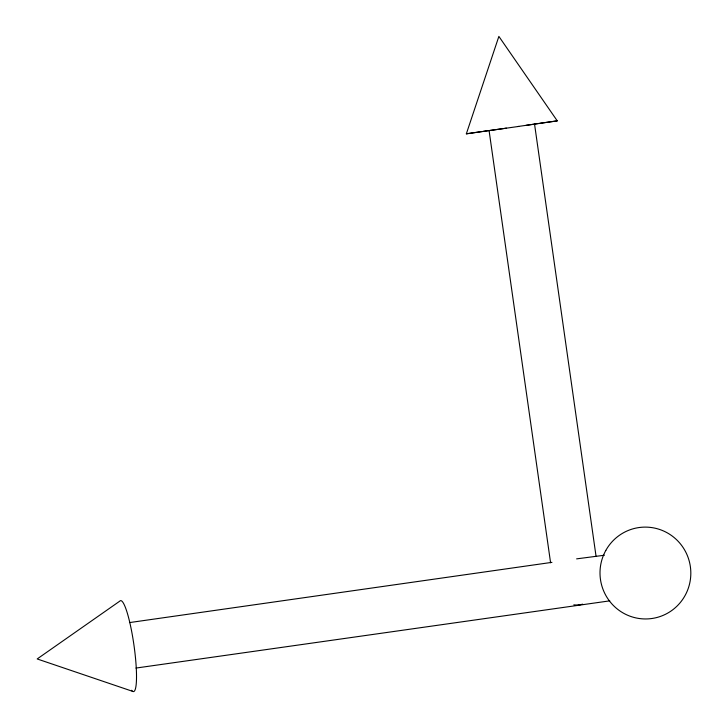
<?xml version="1.0" encoding="UTF-8"?>
<svg xmlns="http://www.w3.org/2000/svg" width="728" height="728" viewBox="0 0 728 728"><rect width="100%" height="100%" fill="white"/><g stroke="black" fill="none" stroke-linecap="round" stroke-linejoin="round"><path stroke-width="1.09" d="M518.7 126.435L466.348 133.816L498.871 36.4L557.266 120.866L518.154 126.472M466.348 133.816L482.273 131.486M534.407 124.124L526.025 125.353M483.374 131.322L488.242 130.621M129.457 622.595L551.942 562.353M135.927 668.067L609.764 600.855M539.63 123.314L557.266 120.866M534.707 124.015L538.72 123.442M503.558 128.556L489.334 130.549M504.504 128.419L506.397 128.146M576.621 558.867L604.404 555.236M132.587 691.327L37.183 658.949L119.756 601.164A45.928 6.943 81.9 0 1 134.371 648.202A45.928 6.943 81.9 0 1 131.541 690.28M534.543 124.106L596.05 556.292M489.08 130.576L550.586 562.771M580.18 604.522A22.968 3.476 81.9 0 1 579.279 604.64M582.664 604.167A22.968 22.695 82.6 0 1 573.837 604.832M605.814 550.441A45.928 45.4 82.6 0 0 645.964 618.955A45.928 45.4 82.6 0 0 684.466 549.713A45.928 45.4 82.6 0 0 605.814 550.441"/></g></svg>
